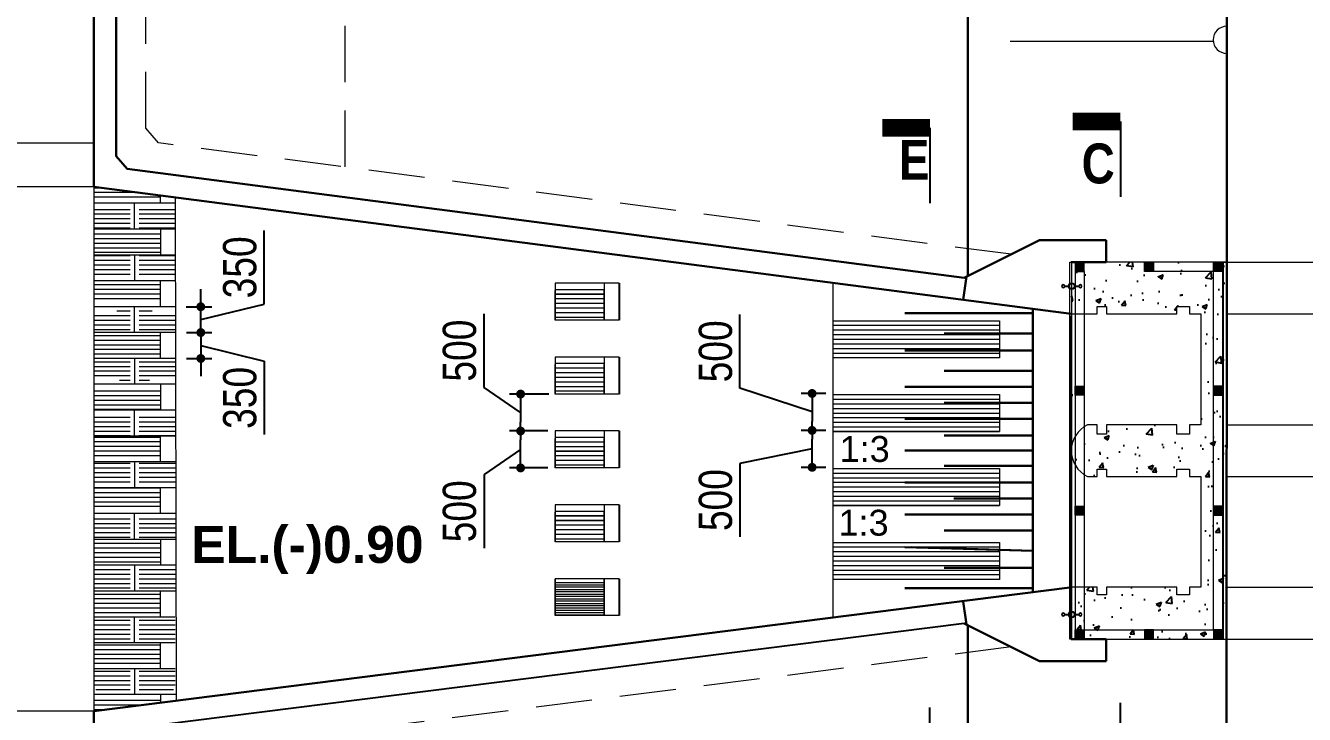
# Model space of a CAD drawing. Extents: x -358915 to 1258323, y -1667244 to -305611.
# Drawn here: x 155213 to 172511, y -1459079 to -1449755 of the extents above; entities that cross this region are included whole.
import ezdxf

# ---------------------------------------------------------------- set-up
doc = ezdxf.new("R2010")
doc.units = 0
doc.header["$LTSCALE"] = 300
doc.header["$MEASUREMENT"] = 0
for name, pattern in [('DASHED', [0.75, 0.5, -0.25]), ('DASHED2', [9.525, 6.35, -3.175]), ('DASHEDX2', [38.1, 25.4, -12.7])]:
    doc.linetypes.add(name, pattern=pattern)
doc.layers.get('0').update_dxf_attribs({"linetype": 'CONTINUOUS'})
doc.layers.get('DEFPOINTS').update_dxf_attribs({"linetype": 'CONTINUOUS'})
for name, color, linetype, lineweight in [('Dim', 7, 'CONTINUOUS', 9), ('Dimension', 8, 'CONTINUOUS', 18), ('Grid Line_Outer', 7, 'CONTINUOUS', 5), ('line2', 3, 'CONTINUOUS', 30), ('Railing', 8, 'CONTINUOUS', 0), ('Ralling', 5, 'CONTINUOUS', 18), ('slop', 8, 'CONTINUOUS', 9)]:
    doc.layers.add(name, color=color, linetype=linetype, lineweight=lineweight)
for name, color, linetype in [('DOTTED', 240, 'DASHED2'), ('HATCH-1', 8, 'CONTINUOUS'), ('LINE', 7, 'CONTINUOUS'), ('P1', 7, 'CONTINUOUS'), ('Slope', 8, 'CONTINUOUS'), ('TEXT', 10, 'CONTINUOUS')]:
    doc.layers.add(name, color=color, linetype=linetype)
doc.styles.add('1-2', font='arial.ttf')
doc.styles.add('DIM', font='isocp3.shx')
doc.styles.add('SH-T2', font='arial.ttf', dxfattribs={"width": 0.8})
doc.styles.add('text', font='ARIALN.TTF', dxfattribs={"height": 1.6})
doc.dimstyles.new('dim_240', dxfattribs={"dimtxt": 480, "dimasz": 480, "dimexe": 300, "dimexo": 200, "dimgap": 200, "dimtad": 1, "dimdec": 0, "dimzin": 0, "dimdsep": 46, "dimtxsty": 'DIM', "dimcen": 350, "dimclrd": 5, "dimclre": 5, "dimclrt": 7, "dimadec": 0, "dimazin": 0, "dimtfac": 1, "dimtdec": 0, "dimtmove": 0, "dimatfit": 3, "dimfxl": 20, "dimtolj": 1, "dimtzin": 0, "dimarcsym": 0})
pattern_1 = [(180, (-174072.786, -1518324.596), (-1e-14, -62.5), [])]
pattern_2 = [(180, (-174072.786, -1518305.596), (-1e-14, -62.5), [])]

# ---------------------------------------------------------------- blocks, each defined once
blk = doc.blocks.new('DS-3')
at = {"layer": 'Dim'}
h = blk.add_hatch(dxfattribs=at)
h.set_pattern_fill('ANSI31', color=8, scale=1000)
h.set_pattern_definition([(45, (-368944.44, -33694.11), (-88.388348, 88.388348), [])])
h.paths.add_polyline_path([(8700, 2700), (7800, 2700), (7800, 2000), (8700, 2000)])
h.paths.add_polyline_path([(7800, -2700), (8700, -2700), (8700, -2000), (7800, -2000)])
edge = h.paths.add_edge_path()
edge.add_line((8700, 0), (8700, 200))
edge.add_line((8700, 200), (7650, 200))
edge.add_arc((7591, 0), 208, -73.8048, 73.5759, ccw=False)
edge.add_line((7649, -200), (8701, -200))
edge.add_line((8701, -200), (8700, 0))
at = {"layer": 'HATCH-1', "ltscale": 2}
h = blk.add_hatch(dxfattribs=at)
h.set_pattern_fill('AR-CONC', color=8, scale=100, style=0)
h.paths.add_polyline_path([(7305, 2000), (7305, 2100), (7430, 2100), (7430, 2000), (7780, 2000), (7780, 2700), (5980, 2700), (5980, -2700), (7780, -2700), (7780, -2000), (6805, -2000), (6805, -2100), (6680, -2100), (6680, -2000), (6330, -2000), (6330, -200), (6680, -200), (6680, -100), (6805, -100), (6805, -200), (7630, -200, 0.748974), (7630, 200), (7430, 200), (7430, 100), (7305, 100), (7305, 200), (6330, 200), (6330, 2000)])
h = blk.add_hatch(dxfattribs=at)
h.set_pattern_fill('AR-CONC', color=8, scale=100, style=0)
h.paths.add_polyline_path([(-1245, 2503), (-1245, 2550), (-2120, 2550), (-2120, 2270, -0.419078), (-2071, 2232), (-2020, 2232, -8.877711), (-2020, 2222), (-2020, 2222, 8.877711), (-2020, 2232), (-2071, 2232), (-2071, 2222), (-2020, 2222, 8.882239), (-2020, 2232), (-2020, 2232, -8.877711), (-2020, 2222), (-2071, 2222, -0.419005), (-2120, 2184), (-2120, 1850), (-1770, 1850), (-1770, 1951), (-1645, 1951), (-1645, 1850), (-1245, 1850)])
h.paths.add_polyline_path([(-2016, 2227, 1), (-1982, 2227, 1)], flags=16)
h.paths.add_polyline_path([(-2020, 2222), (-2020, 2222, 8.867447), (-2020, 2232), (-2020, 2232), (-2020, 2232), (-2071, 2232), (-2071, 2232), (-2020, 2232, -8.867446)], flags=16)
h.paths.add_polyline_path([(-895, 2503), (-895, 2550), (-1245, 2550), (-1245, 2503), (-1245, 1850), (-895, 1850)])
h.paths.add_polyline_path([(-20, 2550), (-895, 2550), (-895, 2503), (-895, 1850), (-695, 1850), (-695, 1951), (-520, 1951), (-520, 1850), (-370, 1850), (-370, 350), (-520, 350), (-520, 224), (-695, 224), (-695, 350), (-895, 350), (-895, -350), (-695, -350), (-695, -249), (-695, -249), (-520, -249), (-520, -350), (-370, -350), (-370, -1850), (-520, -1850), (-520, -1950), (-695, -1950), (-695, -1850), (-895, -1850), (-895, -2550), (-20, -2550)])
h.paths.add_polyline_path([(-895, 350), (-1245, 350), (-1245, -350), (-895, -350)])
h.paths.add_polyline_path([(-1245, 350), (-1645, 350), (-1645, 223), (-1770, 223), (-1770, 350), (-1902, 350, 0.620862), (-1903, -350), (-1770, -350), (-1770, -249), (-1770, -249), (-1645, -249), (-1645, -350), (-1245, -350)])
h.paths.add_polyline_path([(-1245, -1850), (-1645, -1850), (-1645, -1950), (-1770, -1950), (-1770, -1850), (-2120, -1850), (-2120, -2174, -0.418968), (-2071, -2213), (-2020, -2213, -8.857815), (-2020, -2223), (-2020, -2223, 8.867447), (-2020, -2213), (-2020, -2213, -8.867447), (-2020, -2223), (-2020, -2223, 8.872577), (-2020, -2213), (-2071, -2213), (-2071, -2223), (-2020, -2223, 8.877711), (-2020, -2213), (-2020, -2213, -8.862934), (-2020, -2223), (-2020, -2223, 8.872576), (-2020, -2213), (-2020, -2213, -8.872577), (-2020, -2223), (-2071, -2223, -0.41897), (-2120, -2261), (-2120, -2550), (-1245, -2550)])
h.paths.add_polyline_path([(-2016, -2218, -1), (-1982, -2218, -1)], flags=16)
h.paths.add_polyline_path([(-895, -1850), (-1245, -1850), (-1245, -2550), (-895, -2550)])
at = {"color": 1, "elevation": 0}
for points in [[(7800, -2700), (7780, -2700), (7780, 2700), (7800, 2700)], [(-2120, -2550), (-2140, -2550), (-2140, 2550), (-2120, 2550)]]:
    blk.add_lwpolyline(points, close=True, dxfattribs=at)
at = {"lineweight": 18, "elevation": 0}
blk.add_lwpolyline([(-2120, -1850), (-2120, -2550), (-20, -2550), (-20, 2550), (-2120, 2550), (-2120, 1850), (-1770, 1850), (-1770, 1951), (-1645, 1951), (-1645, 1850), (-695, 1850), (-695, 1951), (-520, 1951), (-520, 1850), (-370, 1850), (-370, 350), (-520, 350), (-520, 224), (-695, 224), (-695, 350), (-1645, 350), (-1645, 223), (-1770, 223), (-1770, 350), (-1902, 350, 0.620862), (-1903, -350), (-1770, -350), (-1770, -249), (-1645, -249), (-1645, -350), (-695, -350), (-695, -249), (-520, -249), (-520, -350), (-370, -350), (-370, -1850), (-520, -1850), (-520, -1950), (-695, -1950), (-695, -1850), (-1645, -1850), (-1645, -1950), (-1770, -1950), (-1770, -1850), (-2120, -1850)], format="xyb", dxfattribs=at)
at = {"color": 7, "elevation": 0}
blk.add_lwpolyline([(-2120, 2550), (-2120, -2550)], dxfattribs=at)
at = {"layer": 'Dim', "color": 0, "linetype": 'DASHED2', "lineweight": 18, "ltscale": 700}
for p, q in [((8700, 2700, 0), (7800, 2700, 0)), ((8700, 2700, 0), (8700, 2000, 0)), ((8700, 2000, 0), (7800, 2000, 0)), ((8700, 200, 0), (7650, 200, 0)), ((7649, -200, 0), (8701, -200, 0)), ((8700, -2000, 0), (7800, -2000, 0)), ((8700, -2700, 0), (8700, -2000, 0)), ((8700, -2700, 0), (7800, -2700, 0))]:
    blk.add_line(p, q, dxfattribs=at)
at = {"layer": 'Dim', "color": 16, "linetype": 'Continuous'}
blk.add_line((1576, -2548, 0), (1576, -2548, 0), dxfattribs=at)
at = {"layer": 'Dim', "lineweight": 18, "ltscale": 500, "elevation": 0}
for points in [[(7685, 2395), (7735, 2395)], [(7685, 2395), (7735, 2395)], [(7685, 2395), (7735, 2395)], [(7685, 2395), (7735, 2395)], [(7685, 2385), (7735, 2385)], [(7685, 2385), (7735, 2385)], [(7685, 2385), (7735, 2385)], [(7685, 2385), (7735, 2385)], [(7822, 2395), (7872, 2395)], [(7822, 2395), (7872, 2395)], [(7822, 2395), (7872, 2395)], [(7822, 2395), (7872, 2395)], [(7822, 2385), (7872, 2385)], [(7822, 2385), (7872, 2385)], [(7822, 2385), (7872, 2385)], [(7822, 2385), (7872, 2385)], [(-2207, 2232), (-2158, 2232)], [(-2207, 2232), (-2158, 2232)], [(-2207, 2232), (-2158, 2232)], [(-2207, 2232), (-2158, 2232)], [(-2207, 2222), (-2158, 2222)], [(-2207, 2222), (-2158, 2222)], [(-2207, 2222), (-2158, 2222)], [(-2207, 2222), (-2158, 2222)], [(-2071, 2232), (-2020, 2232)], [(-2071, 2232), (-2020, 2232)], [(-2071, 2232), (-2020, 2232)], [(-2071, 2232), (-2020, 2232)], [(-2071, 2222), (-2020, 2222)], [(-2071, 2222), (-2020, 2222)], [(-2071, 2222), (-2020, 2222)], [(-2071, 2222), (-2020, 2222)], [(-2207, -2213), (-2158, -2213)], [(-2207, -2213), (-2158, -2213)], [(-2207, -2213), (-2158, -2213)], [(-2207, -2213), (-2158, -2213)], [(-2207, -2223), (-2158, -2223)], [(-2207, -2223), (-2158, -2223)], [(-2207, -2223), (-2158, -2223)], [(-2207, -2223), (-2158, -2223)], [(-2071, -2213), (-2020, -2213)], [(-2071, -2213), (-2020, -2213)], [(-2071, -2213), (-2020, -2213)], [(-2071, -2213), (-2020, -2213)], [(-2071, -2223), (-2020, -2223)], [(-2071, -2223), (-2020, -2223)], [(-2071, -2223), (-2020, -2223)], [(-2071, -2223), (-2020, -2223)], [(7685, -2398), (7735, -2398)], [(7685, -2398), (7735, -2398)], [(7685, -2398), (7735, -2398)], [(7685, -2398), (7735, -2398)], [(7685, -2408), (7735, -2408)], [(7685, -2408), (7735, -2408)], [(7685, -2408), (7735, -2408)], [(7685, -2408), (7735, -2408)], [(7822, -2398), (7872, -2398)], [(7822, -2398), (7872, -2398)], [(7822, -2398), (7872, -2398)], [(7822, -2398), (7872, -2398)], [(7822, -2408), (7872, -2408)], [(7822, -2408), (7872, -2408)], [(7822, -2408), (7872, -2408)], [(7822, -2408), (7872, -2408)]]:
    blk.add_lwpolyline(points, dxfattribs=at)
at = {"layer": 'Dim', "color": 0, "linetype": 'DASHED2', "lineweight": 18, "ltscale": 700, "elevation": 0}
blk.add_lwpolyline([(8700, 200), (8701, -200)], dxfattribs=at)
at = {"layer": 'Dim', "lineweight": 18, "ltscale": 500}
for centre, radius in [((7780, 2389, 0), 43.7), ((7780, 2389, 0), 43.7), ((7780, 2389, 0), 43.7), ((7780, 2389, 0), 43.7), ((7780, 2389, 0), 34.7), ((-2114, 2227, 0), 43.7), ((-2114, 2227, 0), 43.7), ((-2114, 2227, 0), 43.7), ((-2114, 2227, 0), 43.7), ((-2114, 2227, 0), 33.9), ((-2114, 2227, 0), 33.9), ((-2114, 2227, 0), 33.9), ((-2114, 2227, 0), 33.9), ((7663, 2390, 0), 17.1), ((7663, 2390, 0), 17.1), ((7663, 2390, 0), 17.1), ((7663, 2390, 0), 17.1), ((7894, 2390, 0), 17.1), ((7894, 2390, 0), 17.1), ((7894, 2390, 0), 17.1), ((7894, 2390, 0), 17.1), ((-2229, 2227, 0), 17.1), ((-2229, 2227, 0), 17.1), ((-2229, 2227, 0), 17.1), ((-2229, 2227, 0), 17.1), ((-1999, 2227, 0), 17.1), ((-2229, -2218, 0), 17.1), ((-2229, -2218, 0), 17.1), ((-2229, -2218, 0), 17.1), ((-2229, -2218, 0), 17.1), ((-2114, -2218, 0), 43.7), ((-2114, -2218, 0), 43.7), ((-2114, -2218, 0), 43.7), ((-2114, -2218, 0), 43.7), ((-2114, -2218, 0), 33.9), ((-2114, -2218, 0), 33.9), ((-2114, -2218, 0), 33.9), ((-2114, -2218, 0), 33.9), ((-1999, -2218, 0), 17.1), ((7663, -2403, 0), 17.1), ((7663, -2403, 0), 17.1), ((7663, -2403, 0), 17.1), ((7663, -2403, 0), 17.1), ((7780, -2401, 0), 43.7), ((7780, -2401, 0), 43.7), ((7780, -2401, 0), 43.7), ((7780, -2401, 0), 43.7), ((7780, -2401, 0), 34.7), ((7894, -2403, 0), 17.1), ((7894, -2403, 0), 17.1), ((7894, -2403, 0), 17.1), ((7894, -2403, 0), 17.1)]:
    blk.add_circle(centre, radius, dxfattribs=at)
for centre, start, end in [((-2229, 2227, 0), 12.861, 347.139), ((-2229, 2227, 0), 12.861, 347.139), ((-2229, 2227, 0), 12.861, 347.139), ((-2229, 2227, 0), 12.861, 347.139), ((-1999, 2227, 0), 192.861, 167.139), ((-1999, 2227, 0), 192.861, 167.139), ((-1999, 2227, 0), 192.861, 167.139), ((-1999, 2227, 0), 192.861, 167.139), ((7663, 2390, 0), 12.861, 347.139), ((7663, 2390, 0), 12.861, 347.139), ((7663, 2390, 0), 12.861, 347.139), ((7663, 2390, 0), 12.861, 347.139), ((7894, 2390, 0), 192.861, 167.139), ((7894, 2390, 0), 192.861, 167.139), ((7894, 2390, 0), 192.861, 167.139), ((7894, 2390, 0), 192.861, 167.139), ((-2229, -2218, 0), 12.861, 347.139), ((-2229, -2218, 0), 12.861, 347.139), ((-2229, -2218, 0), 12.861, 347.139), ((-2229, -2218, 0), 12.861, 347.139), ((-1999, -2218, 0), 192.861, 167.139), ((-1999, -2218, 0), 192.861, 167.139), ((-1999, -2218, 0), 192.861, 167.139), ((-1999, -2218, 0), 192.861, 167.139), ((7663, -2403, 0), 12.861, 347.139), ((7663, -2403, 0), 12.861, 347.139), ((7663, -2403, 0), 12.861, 347.139), ((7663, -2403, 0), 12.861, 347.139), ((7894, -2403, 0), 192.861, 167.139), ((7894, -2403, 0), 192.861, 167.139), ((7894, -2403, 0), 192.861, 167.139), ((7894, -2403, 0), 192.861, 167.139)]:
    blk.add_arc(centre, 22, start, end, dxfattribs=at)
at = {"layer": 'LINE', "lineweight": 18}
for p, q in [((-1770, 1850, 0), (-1770, 1951, 0)), ((-1770, -350, 0), (-1770, -249, 0)), ((-1770, -249, 0), (-1645, -249, 0)), ((-1645, -249, 0), (-1645, -350, 0)), ((-695, -350, 0), (-695, -249, 0)), ((-695, -249, 0), (-520, -249, 0)), ((-520, -249, 0), (-520, -350, 0))]:
    blk.add_line(p, q, dxfattribs=at)
at = {"layer": 'LINE', "color": 8, "linetype": 'DASHED', "lineweight": 18, "ltscale": 600000}
for p, q in [((-20, 350, 0), (5980, 350, 0)), ((-20, -350, 0), (5978, -350, 0))]:
    blk.add_line(p, q, dxfattribs=at)
at = {"layer": 'LINE', "lineweight": 18, "ltscale": 2, "elevation": 0}
for points in [[(5980, 2700), (7780, 2700)], [(5980, 2700), (5980, -2700)], [(7780, 2700), (7780, 2000)], [(7305, 2100), (7430, 2100)], [(7305, 2100), (7305, 2000)], [(7430, 2100), (7430, 2000)], [(6330, 2000), (7305, 2000)], [(6330, 2000), (6330, 200)], [(7430, 2000), (7780, 2000)], [(6330, 200), (7305, 200)], [(7305, 100), (7305, 200)], [(7430, 200), (7630, 200)], [(7430, 100), (7430, 200)], [(7305, 100), (7430, 100)], [(6680, -100), (6805, -100)], [(6680, -200), (6680, -100)], [(6805, -200), (6805, -100)], [(7780, 0), (7780, 0)], [(6330, -200), (6680, -200)], [(6330, -200), (6330, -2000)], [(6805, -200), (7630, -200)], [(6330, -2000), (6680, -2000)], [(6680, -2000), (6680, -2100)], [(6805, -2000), (7780, -2000)], [(6805, -2000), (6805, -2100)], [(7780, -2000), (7780, -2700)], [(6680, -2100), (6805, -2100)], [(5980, -2700), (7780, -2700)]]:
    blk.add_lwpolyline(points, dxfattribs=at)
at = {"layer": 'LINE', "color": 8, "linetype": 'DASHED', "lineweight": 18, "ltscale": 600000, "elevation": 0}
for points in [[(-20, 1850), (5980, 1850)], [(-20, -1850), (5980, -1850)]]:
    blk.add_lwpolyline(points, dxfattribs=at)
at = {"layer": 'LINE', "lineweight": 18, "ltscale": 2}
blk.add_arc((7571, 0, 0), 208, 286.2767, 73.7233, dxfattribs=at)
at = {"layer": 'Ralling', "color": 7, "lineweight": 18, "ltscale": 150}
for p, q in [((-170, 2550, 0), (5680, 2550, 0)), ((-20, -2550, 0), (5680, -2550, 0))]:
    blk.add_line(p, q, dxfattribs=at)
at = {"layer": 'Ralling', "color": 7, "lineweight": 18, "ltscale": 150, "elevation": 0}
for points in [[(5980, 2700), (5680, 2550)], [(5980, -2700), (5680, -2550)]]:
    blk.add_lwpolyline(points, dxfattribs=at)
blk = doc.blocks.new('_Dot')
at = {"color": 0, "linetype": 'ByBlock', "lineweight": -2}
blk.add_line((-0.5, 0), (-1, 0), dxfattribs=at)
at = {"color": 0, "linetype": 'ByBlock', "const_width": 0.5}
blk.add_lwpolyline([(-0.25, 0, 1), (0.25, 0, 1)], format="xyb", close=True, dxfattribs=at)
blk = doc.blocks.new('*D190')
at = {"layer": 'DEFPOINTS', "color": 0, "transparency": 16777216}
for p in [(157286, -1453561), (157583, -1453561), (157288, -1453911)]:
    blk.add_point(p, dxfattribs=at)
at = {"layer": 'Dim', "color": 5, "lineweight": -2, "transparency": 16777216}
for p, q in [((158442, -1453525), (158442, -1452531)), ((157583, -1453441), (157583, -1453321)), ((157386, -1453561), (157733, -1453561)), ((157583, -1453736), (158442, -1453525)), ((157583, -1453911), (157583, -1453561)), ((157583, -1453911), (157583, -1453561)), ((157388, -1453911), (157733, -1453911)), ((157583, -1454031), (157583, -1454151))]:
    blk.add_line(p, q, dxfattribs=at)
at = {"layer": 'Dim', "color": 5, "lineweight": -2, "transparency": 16777216, "xscale": 120, "yscale": 120, "zscale": 120}
for p, rotation in [((157583, -1453561), 270), ((157583, -1453911), 90)]:
    blk.add_blockref('_Dot', p, dxfattribs=dict(at, rotation=rotation))
at = {"layer": 'Dim', "color": 7, "transparency": 16777216, "insert": (158112, -1453028), "char_height": 450, "attachment_point": 5, "rotation": 90, "style": 'SH-T2'}
blk.add_mtext('\\A1;350', dxfattribs=at)
blk = doc.blocks.new('*D191')
at = {"layer": 'DEFPOINTS', "color": 0, "transparency": 16777216}
for p in [(165852, -1455235), (166139, -1455235), (166139, -1455735)]:
    blk.add_point(p, dxfattribs=at)
at = {"layer": 'Dim', "color": 5, "lineweight": -2, "transparency": 16777216}
for p, q in [((166039, -1455235), (165702, -1455235)), ((165852, -1455485), (164876, -1455681)), ((165852, -1455615), (165852, -1455355)), ((164876, -1455681), (164876, -1456675)), ((166039, -1455735), (165702, -1455735))]:
    blk.add_line(p, q, dxfattribs=at)
at = {"layer": 'Dim', "color": 5, "lineweight": -2, "transparency": 16777216, "xscale": 120, "yscale": 120, "zscale": 120}
for p, rotation in [((165852, -1455235), 90), ((165852, -1455735), 270)]:
    blk.add_blockref('_Dot', p, dxfattribs=dict(at, rotation=rotation))
at = {"layer": 'Dim', "color": 7, "transparency": 16777216, "insert": (164547, -1456178), "char_height": 450, "attachment_point": 5, "rotation": 90, "style": 'SH-T2'}
blk.add_mtext('\\A1;500', dxfattribs=at)
blk = doc.blocks.new('*D197')
at = {"layer": 'DEFPOINTS', "color": 0, "transparency": 16777216}
for p in [(162390, -1454743), (161909, -1455243), (162377, -1455243)]:
    blk.add_point(p, dxfattribs=at)
at = {"layer": 'Dim', "color": 5, "lineweight": -2, "transparency": 16777216}
for p, q in [((161414, -1454652), (161414, -1453658)), ((161909, -1454993), (161414, -1454652)), ((162290, -1454743), (161759, -1454743)), ((161909, -1454863), (161909, -1455123)), ((162277, -1455243), (161759, -1455243))]:
    blk.add_line(p, q, dxfattribs=at)
at = {"layer": 'Dim', "color": 5, "lineweight": -2, "transparency": 16777216, "xscale": 120, "yscale": 120, "zscale": 120}
for p, rotation in [((161909, -1454743), 90), ((161909, -1455243), 270)]:
    blk.add_blockref('_Dot', p, dxfattribs=dict(at, rotation=rotation))
at = {"layer": 'Dim', "color": 7, "transparency": 16777216, "insert": (161084, -1454155), "char_height": 450, "attachment_point": 5, "rotation": 90, "style": 'SH-T2'}
blk.add_mtext('\\A1;500', dxfattribs=at)
blk = doc.blocks.new('*D198')
at = {"layer": 'DEFPOINTS', "color": 0, "transparency": 16777216}
for p in [(166139, -1454735), (165852, -1455235), (166139, -1455235)]:
    blk.add_point(p, dxfattribs=at)
at = {"layer": 'Dim', "color": 5, "lineweight": -2, "transparency": 16777216}
for p, q in [((164876, -1454662), (164876, -1453668)), ((165852, -1454985), (164876, -1454662)), ((166039, -1454735), (165702, -1454735)), ((165852, -1454855), (165852, -1455115)), ((166039, -1455235), (165702, -1455235))]:
    blk.add_line(p, q, dxfattribs=at)
at = {"layer": 'Dim', "color": 5, "lineweight": -2, "transparency": 16777216, "xscale": 120, "yscale": 120, "zscale": 120}
for p, rotation in [((165852, -1454735), 90), ((165852, -1455235), 270)]:
    blk.add_blockref('_Dot', p, dxfattribs=dict(at, rotation=rotation))
at = {"layer": 'Dim', "color": 7, "transparency": 16777216, "insert": (164547, -1454165), "char_height": 450, "attachment_point": 5, "rotation": 90, "style": 'SH-T2'}
blk.add_mtext('\\A1;500', dxfattribs=at)
blk = doc.blocks.new('*D199')
at = {"layer": 'DEFPOINTS', "color": 0, "transparency": 16777216}
for p in [(157288, -1453911), (157288, -1454261), (157583, -1454261)]:
    blk.add_point(p, dxfattribs=at)
at = {"layer": 'Dim', "color": 5, "lineweight": -2, "transparency": 16777216}
for p, q in [((157583, -1453791), (157583, -1453671)), ((157388, -1453911), (157733, -1453911)), ((157583, -1453911), (157583, -1454261)), ((157583, -1453911), (157583, -1454261)), ((157583, -1454086), (158442, -1454298)), ((157388, -1454261), (157733, -1454261)), ((157583, -1454381), (157583, -1454501)), ((158442, -1454298), (158442, -1455292))]:
    blk.add_line(p, q, dxfattribs=at)
at = {"layer": 'Dim', "color": 5, "lineweight": -2, "transparency": 16777216, "xscale": 120, "yscale": 120, "zscale": 120}
for p, rotation in [((157583, -1453911), 270), ((157583, -1454261), 90)]:
    blk.add_blockref('_Dot', p, dxfattribs=dict(at, rotation=rotation))
at = {"layer": 'Dim', "color": 7, "transparency": 16777216, "insert": (158112, -1454795), "char_height": 450, "attachment_point": 5, "rotation": 90, "style": 'SH-T2'}
blk.add_mtext('\\A1;350', dxfattribs=at)
blk = doc.blocks.new('RL 1')
at = {"layer": 'slop'}
for points in [[(125, 175), (0, 175), (0, 50), (125, 50)], [(1062, 175), (938, 175), (938, 50), (1062, 50)], [(2000, 175), (1875, 175), (1875, 50), (2000, 50)], [(125, -1500), (0, -1500), (0, -1625), (125, -1625)], [(2000, -1500), (1875, -1500), (1875, -1625), (2000, -1625)], [(125, -3125), (0, -3125), (0, -3250), (125, -3250)], [(2000, -3125), (1875, -3125), (1875, -3250), (2000, -3250)], [(125, -4800), (0, -4800), (0, -4925), (125, -4925)], [(1062, -4800), (938, -4800), (938, -4925), (1062, -4925)], [(2000, -4800), (1875, -4800), (1875, -4925), (2000, -4925)]]:
    blk.add_hatch(color=15, dxfattribs=at).paths.add_polyline_path(points)
at = {"layer": 'Dim', "ltscale": 500}
blk.add_lwpolyline([(0, -4925), (2000, -4925), (2000, 175), (0, 175)], close=True, dxfattribs=at)
blk.add_lwpolyline([(125, 50), (125, -4800), (1875, -4800), (1875, 50), (938, 50)], dxfattribs=at)
at = {"layer": 'P1', "color": 8, "linetype": 'DASHED', "ltscale": 800000}
blk.add_line((2000, 175), (2000, -4924), dxfattribs=at)
at = {"layer": 'Railing', "ltscale": 500}
for points in [[(0, 50), (125, 50), (125, 175), (0, 175)], [(1062, 50), (938, 50), (938, 175), (1062, 175)], [(2000, 50), (1875, 50), (1875, 175), (2000, 175)], [(0, -1500), (125, -1500), (125, -1625), (0, -1625)], [(2000, -1500), (1875, -1500), (1875, -1625), (2000, -1625)], [(0, -3125), (125, -3125), (125, -3250), (0, -3250)], [(2000, -3125), (1875, -3125), (1875, -3250), (2000, -3250)], [(0, -4800), (125, -4800), (125, -4925), (0, -4925)], [(1062, -4800), (938, -4800), (938, -4925), (1062, -4925)], [(2000, -4800), (1875, -4800), (1875, -4925), (2000, -4925)]]:
    blk.add_lwpolyline(points, close=True, dxfattribs=at)
blk = doc.blocks.new('sec')
at = {"layer": 'TEXT', "color": 5, "const_width": 200}
blk.add_lwpolyline([(0, 0), (0, 537)], dxfattribs=at)
at = {"layer": 'TEXT', "color": 5}
blk.add_lwpolyline([(0, 0), (-848, 0)], dxfattribs=at)
blk = doc.blocks.new('*D1370')
at = {"layer": 'DEFPOINTS', "color": 0, "transparency": 16777216}
for p in [(161909, -1455243), (162377, -1455243), (162377, -1455743)]:
    blk.add_point(p, dxfattribs=at)
at = {"layer": 'Dim', "color": 5, "lineweight": -2, "transparency": 16777216}
for p, q in [((162277, -1455243), (161759, -1455243)), ((161909, -1455493), (161414, -1455833)), ((161909, -1455623), (161909, -1455363)), ((161414, -1455833), (161414, -1456827)), ((162277, -1455743), (161759, -1455743))]:
    blk.add_line(p, q, dxfattribs=at)
at = {"layer": 'Dim', "color": 5, "lineweight": -2, "transparency": 16777216, "xscale": 120, "yscale": 120, "zscale": 120}
for p, rotation in [((161909, -1455243), 90), ((161909, -1455743), 270)]:
    blk.add_blockref('_Dot', p, dxfattribs=dict(at, rotation=rotation))
at = {"layer": 'Dim', "color": 7, "transparency": 16777216, "insert": (161084, -1456330), "char_height": 450, "attachment_point": 5, "rotation": 90, "style": 'SH-T2'}
blk.add_mtext('\\A1;500', dxfattribs=at)

msp = doc.modelspace()

# ---------------------------------------------------------------- hatches: boundary and pattern name
at = {"layer": 'Dimension', "lineweight": 13, "ltscale": 2}
h = msp.add_hatch(dxfattribs=at)
h.set_pattern_fill('ANSI31', color=14, scale=500, angle=135, style=0)
h.set_pattern_definition(pattern_1)
h.paths.add_polyline_path([(157037.8, -1452054.5), (156137.8, -1451936.1), (156137.8, -1452111.1), (157037.8, -1452111.1)])
h = msp.add_hatch(dxfattribs=at)
h.set_pattern_fill('ANSI31', color=14, scale=500, angle=135, style=0)
h.set_pattern_definition(pattern_2)
h.paths.add_polyline_path([(156137.8, -1452511.1), (156628.4, -1452511.1), (156628.4, -1452211.1), (156137.8, -1452230.1)])
h = msp.add_hatch(dxfattribs=at)
h.set_pattern_fill('ANSI31', color=14, scale=500, angle=135, style=0)
h.set_pattern_definition(pattern_2)
h.paths.add_polyline_path([(157237.8, -1452511.1), (156747.1, -1452511.1), (156747.1, -1452211.1), (157237.8, -1452230.1)])
h = msp.add_hatch(dxfattribs=at)
h.set_pattern_fill('ANSI31', color=14, scale=500, angle=135, style=0)
h.set_pattern_definition(pattern_1)
h.paths.add_polyline_path([(156137.8, -1452861.1), (156137.8, -1452561.1), (157037.8, -1452561.1), (157037.8, -1452861.1)])
h = msp.add_hatch(dxfattribs=at)
h.set_pattern_fill('ANSI31', color=14, scale=500, angle=135, style=0)
h.set_pattern_definition(pattern_2)
h.paths.add_polyline_path([(156137.8, -1452861.1), (156628.4, -1452861.1), (156628.4, -1453161.1), (156137.8, -1453142.1)])
h = msp.add_hatch(dxfattribs=at)
h.set_pattern_fill('ANSI31', color=14, scale=500, angle=135, style=0)
h.set_pattern_definition(pattern_2)
h.paths.add_polyline_path([(157237.8, -1452861.1), (156747.1, -1452861.1), (156747.1, -1453161.1), (157237.8, -1453142.1)])
h = msp.add_hatch(dxfattribs=at)
h.set_pattern_fill('ANSI31', color=14, scale=500, angle=135, style=0)
h.set_pattern_definition(pattern_1)
h.paths.add_polyline_path([(156137.8, -1453211.1), (156137.8, -1453511.1), (157037.8, -1453511.1), (157037.8, -1453211.1)])
h = msp.add_hatch(dxfattribs=at)
h.set_pattern_fill('ANSI31', color=14, scale=500, angle=135, style=0)
h.set_pattern_definition([(180, (-398.36, 1173.574), (-1e-14, -62.5), [])])
h.paths.add_polyline_path([(163039.2, -1453722.1), (162390.3, -1453722.1), (162390.3, -1453272.1), (163040.3, -1453272.1)])
h = msp.add_hatch(dxfattribs=at)
h.set_pattern_fill('ANSI31', color=14, scale=500, angle=135, style=0)
h.set_pattern_definition([(180, (-398.36, 236.36), (-1e-14, -62.5), [])])
h.paths.add_polyline_path([(163039.2, -1453759.3), (162390.3, -1453759.3), (162390.3, -1453309.3), (163040.3, -1453309.3)])
h = msp.add_hatch(dxfattribs=at)
h.set_pattern_fill('ANSI31', color=14, scale=500, angle=135, style=0)
h.set_pattern_definition(pattern_2)
h.paths.add_polyline_path([(156137.8, -1453911.1), (156628.4, -1453911.1), (156628.4, -1453611.1), (156137.8, -1453630.1)])
h = msp.add_hatch(dxfattribs=at)
h.set_pattern_fill('ANSI31', color=14, scale=500, angle=135, style=0)
h.set_pattern_definition(pattern_2)
h.paths.add_polyline_path([(157237.8, -1453911.1), (156747.1, -1453911.1), (156747.1, -1453611.1), (157237.8, -1453630.1)])
h = msp.add_hatch(dxfattribs=at)
h.set_pattern_fill('ANSI31', color=14, scale=500, angle=135, style=0)
h.paths.add_polyline_path([(166138.6, -1453750.7), (166138.6, -1454250.7), (168388.8, -1454250.7), (168388.8, -1453750.7)])
h.paths.add_polyline_path([(166138.6, -1454750.7), (166138.6, -1455250.7), (168388.8, -1455250.7), (168388.8, -1454750.7)])
h.paths.add_polyline_path([(166138.6, -1455751), (166138.6, -1456251), (168388.8, -1456251), (168388.8, -1455751)])
h.paths.add_polyline_path([(166138.6, -1456751), (166138.6, -1457251), (168388.8, -1457251), (168388.8, -1456751)])
h = msp.add_hatch(dxfattribs=at)
h.set_pattern_fill('ANSI31', color=14, scale=500, angle=135, style=0)
h.set_pattern_definition(pattern_1)
h.paths.add_polyline_path([(156137.8, -1453911.1), (156137.8, -1454211.1), (157037.8, -1454211.1), (157037.8, -1453911.1)])
h = msp.add_hatch(dxfattribs=at)
h.set_pattern_fill('ANSI31', color=14, scale=500, angle=135, style=0)
h.set_pattern_definition(pattern_2)
h.paths.add_polyline_path([(156137.8, -1454261.1), (156628.4, -1454261.1), (156628.4, -1454561.1), (156137.8, -1454542.1)])
h = msp.add_hatch(dxfattribs=at)
h.set_pattern_fill('ANSI31', color=14, scale=500, angle=135, style=0)
h.set_pattern_definition(pattern_2)
h.paths.add_polyline_path([(157237.8, -1454261.1), (156747.1, -1454261.1), (156747.1, -1454561.1), (157237.8, -1454542.1)])
h = msp.add_hatch(dxfattribs=at)
h.set_pattern_fill('ANSI31', color=14, scale=500, angle=135, style=0)
h.set_pattern_definition([(180, (-398.36, -763.64), (-1e-14, -62.5), [])])
h.paths.add_polyline_path([(163039.2, -1454759.3), (162390.3, -1454759.3), (162390.3, -1454309.3), (163040.3, -1454309.3)])
h = msp.add_hatch(dxfattribs=at)
h.set_pattern_fill('ANSI31', color=14, scale=500, angle=135, style=0)
h.set_pattern_definition(pattern_1)
h.paths.add_polyline_path([(156137.8, -1454961.1), (156137.8, -1454661.1), (157037.8, -1454661.1), (157037.8, -1454961.1)])
h = msp.add_hatch(dxfattribs=at)
h.set_pattern_fill('ANSI31', color=14, scale=500, angle=135, style=0)
h.set_pattern_definition(pattern_2)
h.paths.add_polyline_path([(156137.8, -1455311.1), (156628.4, -1455311.1), (156628.4, -1455011.1), (156137.8, -1455030.1)])
h = msp.add_hatch(dxfattribs=at)
h.set_pattern_fill('ANSI31', color=14, scale=500, angle=135, style=0)
h.set_pattern_definition(pattern_2)
h.paths.add_polyline_path([(157237.8, -1455311.1), (156747.1, -1455311.1), (156747.1, -1455011.1), (157237.8, -1455030.1)])
h = msp.add_hatch(dxfattribs=at)
h.set_pattern_fill('ANSI31', color=14, scale=500, angle=135, style=0)
h.set_pattern_definition(pattern_1)
h.paths.add_polyline_path([(156137.8, -1455311.1), (156137.8, -1455611.1), (157037.8, -1455611.1), (157037.8, -1455311.1)])
h = msp.add_hatch(dxfattribs=at)
h.set_pattern_fill('ANSI31', color=14, scale=500, angle=135, style=0)
h.set_pattern_definition([(180, (-398.36, -826.426), (-1e-14, -62.5), [])])
h.paths.add_polyline_path([(163039.2, -1455722.1), (162390.3, -1455722.1), (162390.3, -1455272.1), (163040.3, -1455272.1)])
h = msp.add_hatch(dxfattribs=at)
h.set_pattern_fill('ANSI31', color=14, scale=500, angle=135, style=0)
h.set_pattern_definition([(180, (-398.36, -1763.64), (-1e-14, -62.5), [])])
h.paths.add_polyline_path([(163039.2, -1455759.3), (162390.3, -1455759.3), (162390.3, -1455309.3), (163040.3, -1455309.3)])
h = msp.add_hatch(dxfattribs=at)
h.set_pattern_fill('ANSI31', color=14, scale=500, angle=135, style=0)
h.set_pattern_definition(pattern_2)
h.paths.add_polyline_path([(156137.8, -1455661.1), (156628.4, -1455661.1), (156628.4, -1455961.1), (156137.8, -1455942.1)])
h = msp.add_hatch(dxfattribs=at)
h.set_pattern_fill('ANSI31', color=14, scale=500, angle=135, style=0)
h.set_pattern_definition(pattern_2)
h.paths.add_polyline_path([(157237.8, -1455661.1), (156747.1, -1455661.1), (156747.1, -1455961.1), (157237.8, -1455942.1)])
h = msp.add_hatch(dxfattribs=at)
h.set_pattern_fill('ANSI31', color=14, scale=500, angle=135, style=0)
h.set_pattern_definition(pattern_1)
h.paths.add_polyline_path([(156137.8, -1456011.1), (156137.8, -1456311.1), (157037.8, -1456311.1), (157037.8, -1456011.1)])
h = msp.add_hatch(dxfattribs=at)
h.set_pattern_fill('ANSI31', color=14, scale=500, angle=135, style=0)
h.set_pattern_definition([(180, (-398.36, -952.797), (-1e-14, -62.5), [])])
h.paths.add_polyline_path([(163039.2, -1456748.4), (162390.3, -1456748.4), (162390.3, -1456298.4), (163040.3, -1456298.4)])
h = msp.add_hatch(dxfattribs=at)
h.set_pattern_fill('ANSI31', color=14, scale=500, angle=135, style=0)
h.set_pattern_definition([(180, (-398.36, -2763.64), (-1e-14, -62.5), [])])
h.paths.add_polyline_path([(163039.2, -1456759.3), (162390.3, -1456759.3), (162390.3, -1456309.3), (163040.3, -1456309.3)])
h = msp.add_hatch(dxfattribs=at)
h.set_pattern_fill('ANSI31', color=14, scale=500, angle=135, style=0)
h.set_pattern_definition(pattern_2)
h.paths.add_polyline_path([(156137.8, -1456711.1), (156628.4, -1456711.1), (156628.4, -1456411.1), (156137.8, -1456430.1)])
h = msp.add_hatch(dxfattribs=at)
h.set_pattern_fill('ANSI31', color=14, scale=500, angle=135, style=0)
h.set_pattern_definition(pattern_2)
h.paths.add_polyline_path([(157237.8, -1456711.1), (156747.1, -1456711.1), (156747.1, -1456411.1), (157237.8, -1456430.1)])
h = msp.add_hatch(dxfattribs=at)
h.set_pattern_fill('ANSI31', color=14, scale=500, angle=135, style=0)
h.set_pattern_definition(pattern_1)
h.paths.add_polyline_path([(156137.8, -1457061.1), (156137.8, -1456761.1), (157037.8, -1456761.1), (157037.8, -1457061.1)])
h = msp.add_hatch(dxfattribs=at)
h.set_pattern_fill('ANSI31', color=14, scale=500, angle=135, style=0)
h.set_pattern_definition(pattern_2)
h.paths.add_polyline_path([(156137.8, -1457061.1), (156628.4, -1457061.1), (156628.4, -1457411.1), (156137.8, -1457411.1)])
h = msp.add_hatch(dxfattribs=at)
h.set_pattern_fill('ANSI31', color=14, scale=500, angle=135, style=0)
h.set_pattern_definition(pattern_2)
h.paths.add_polyline_path([(157237.8, -1457061.1), (156747.1, -1457061.1), (156747.1, -1457411.1), (157237.8, -1457411.1)])
h = msp.add_hatch(dxfattribs=at)
h.set_pattern_fill('ANSI31', color=14, scale=500, angle=135, style=0)
h.set_pattern_definition([(180, (-398.36, -1041.65), (-1e-14, -62.5), [])])
h.paths.add_polyline_path([(163039.2, -1457737), (162390.3, -1457737), (162390.3, -1457287), (163040.3, -1457287)])
h = msp.add_hatch(dxfattribs=at)
h.set_pattern_fill('ANSI31', color=14, scale=500, angle=135, style=0)
h.set_pattern_definition([(180, (-398.36, -3763.323), (-1e-14, -62.5), [])])
h.paths.add_polyline_path([(163039.2, -1457759), (162390.3, -1457759), (162390.3, -1457309), (163040.3, -1457309)])
h = msp.add_hatch(dxfattribs=at)
h.set_pattern_fill('ANSI31', color=14, scale=500, angle=135, style=0)
h.set_pattern_definition(pattern_1)
h.paths.add_polyline_path([(156137.8, -1457411.1), (156137.8, -1457711.1), (157037.8, -1457711.1), (157037.8, -1457411.1)])
h = msp.add_hatch(dxfattribs=at)
h.set_pattern_fill('ANSI31', color=14, scale=500, angle=135, style=0)
h.set_pattern_definition(pattern_2)
h.paths.add_polyline_path([(156137.8, -1458111.1), (156628.4, -1458111.1), (156628.4, -1457761.1), (156137.8, -1457761.1)])
h = msp.add_hatch(dxfattribs=at)
h.set_pattern_fill('ANSI31', color=14, scale=500, angle=135, style=0)
h.set_pattern_definition(pattern_2)
h.paths.add_polyline_path([(157237.8, -1458111.1), (156747.1, -1458111.1), (156747.1, -1457761.1), (157237.8, -1457761.1)])
h = msp.add_hatch(dxfattribs=at)
h.set_pattern_fill('ANSI31', color=14, scale=500, angle=135, style=0)
h.set_pattern_definition(pattern_1)
h.paths.add_polyline_path([(156137.8, -1458111.1), (156137.8, -1458411.1), (157037.8, -1458411.1), (157037.8, -1458111.1)])
h = msp.add_hatch(dxfattribs=at)
h.set_pattern_fill('ANSI31', color=14, scale=500, angle=135, style=0)
h.set_pattern_definition(pattern_2)
h.paths.add_polyline_path([(156137.8, -1458461.1), (156628.4, -1458461.1), (156628.4, -1458761.1), (156137.8, -1458742.1)])
h = msp.add_hatch(dxfattribs=at)
h.set_pattern_fill('ANSI31', color=14, scale=500, angle=135, style=0)
h.set_pattern_definition(pattern_2)
h.paths.add_polyline_path([(157237.8, -1458461.1), (156747.1, -1458461.1), (156747.1, -1458761.1), (157237.8, -1458742.1)])
h = msp.add_hatch(dxfattribs=at)
h.set_pattern_fill('ANSI31', color=14, scale=500, angle=135, style=0)
h.set_pattern_definition(pattern_1)
h.paths.add_polyline_path([(156137.8, -1459036.1), (157037.8, -1458917.5), (157037.8, -1458861.1), (156137.8, -1458861.1)])

# ---------------------------------------------------------------- linework, layer by layer
at = {"color": 3}
msp.add_lwpolyline([(169338.6, -1453684.2), (169338.4, -1457359.2)], dxfattribs=at)
at = {"layer": 'Dimension', "color": 0, "lineweight": 30, "ltscale": 2}
for p, q in [((167956.2, -1443137.6, 0), (167956.2, -1453132.5)), ((168928.4, -1452659.1, 0), (167910.2, -1453168.1, 0)), ((169828.4, -1452659.1, 0), (168928.4, -1452659.1, 0)), ((169828.4, -1452959.1, 0), (169828.4, -1452659.1, 0)), ((169358.4, -1452959, 0), (169828.4, -1452959.1, 0)), ((168838.6, -1453591.9), (168838.6, -1457426.2)), ((169358.4, -1457359.1, 0), (169358.4, -1458059.1, 0)), ((168928.4, -1458359.1, 0), (167910.2, -1457850, 0)), ((169358.4, -1458059.1, 0), (169828.4, -1458059.1, 0)), ((169828.4, -1458059.1, 0), (169828.4, -1458359.1, 0)), ((169828.4, -1458359.1, 0), (168928.4, -1458359.1, 0))]:
    msp.add_line(p, q, dxfattribs=at)
at = {"layer": 'Dimension', "color": 5, "lineweight": 13, "ltscale": 2}
msp.add_line((171278.9, -1449970.9), (168531.1, -1449970.9), dxfattribs=at)
at = {"layer": 'Dimension', "color": 0, "lineweight": 13, "ltscale": 2}
for p, q in [((156137.8, -1451936.1), (149138, -1451936.1)), ((156137.8, -1451936.1), (156137.8, -1459036.1)), ((157237.8, -1452098.1), (157248.8, -1458889.7, 0)), ((163240.3, -1453242.7), (162376.9, -1453242.7)), ((162376.9, -1453242.7), (162376.9, -1453742.7)), ((163240.3, -1453242.7), (162390.3, -1453242.7)), ((163039.2, -1453242.7), (163039.2, -1453742.7)), ((163240.3, -1453242.7), (163240.3, -1453742.7)), ((166138.6, -1457765.7), (166138.6, -1453239.5)), ((162376.9, -1453742.7), (162376.9, -1453342.7)), ((163039.2, -1453742.7), (163039.2, -1453342.7)), ((163240.3, -1453742.7), (163240.3, -1453342.7)), ((163240.3, -1453742.7), (162376.9, -1453742.7)), ((163240.3, -1453742.7), (162390.3, -1453742.7)), ((163240.3, -1454242.7), (162376.9, -1454242.7)), ((162376.9, -1454242.7), (162376.9, -1454742.7)), ((163039.2, -1454242.7), (163039.2, -1454742.7)), ((163240.3, -1454242.7), (163240.3, -1454742.7)), ((162376.9, -1454742.7), (162376.9, -1454342.7)), ((163039.2, -1454742.7), (163039.2, -1454342.7)), ((163240.3, -1454742.7), (163240.3, -1454342.7)), ((163240.3, -1454742.7), (162376.9, -1454742.7)), ((163240.3, -1454742.7), (162390.3, -1454742.7)), ((163240.3, -1455242.7), (162376.9, -1455242.7)), ((162376.9, -1455242.7), (162376.9, -1455742.7)), ((163240.3, -1455242.7), (162390.3, -1455242.7)), ((163039.2, -1455242.7), (163039.2, -1455742.7)), ((163240.3, -1455242.7), (163240.3, -1455742.7)), ((162376.9, -1455742.7), (162376.9, -1455342.7)), ((163039.2, -1455742.7), (163039.2, -1455342.7)), ((163240.3, -1455742.7), (163240.3, -1455342.7)), ((163240.3, -1455742.7), (162376.9, -1455742.7)), ((163240.3, -1455742.7), (162390.3, -1455742.7)), ((162376.9, -1456242.7), (162376.9, -1456692.7)), ((163240.3, -1456242.7), (162376.9, -1456242.7)), ((162376.9, -1456242.7), (162376.9, -1456742.7)), ((162376.9, -1456742.7), (162376.9, -1456342.7)), ((163240.3, -1456242.7), (162390.3, -1456242.7)), ((163240.3, -1456242.7), (162390.3, -1456242.7)), ((163039.2, -1456242.7), (163039.2, -1456692.7)), ((163039.2, -1456242.7), (163039.2, -1456742.7)), ((163039.2, -1456742.7), (163039.2, -1456342.7)), ((163240.3, -1456242.7), (163240.3, -1456692.7)), ((163240.3, -1456242.7), (163240.3, -1456742.7)), ((163240.3, -1456742.7), (163240.3, -1456342.7)), ((163240.3, -1456742.7), (162376.9, -1456742.7)), ((163240.3, -1456742.7), (162390.3, -1456742.7)), ((162376.9, -1457692.4), (162376.9, -1457242.4)), ((162376.9, -1457242.4), (162376.9, -1457692.4)), ((162376.9, -1457242.4), (162376.9, -1457742.4)), ((163240.3, -1457242.4), (162376.9, -1457242.4)), ((162376.9, -1457242.4), (162376.9, -1457742.4)), ((162376.9, -1457742.4), (162376.9, -1457342.4)), ((163240.3, -1457242.4), (162390.3, -1457242.4)), ((163240.3, -1457242.4), (162390.3, -1457242.4)), ((163240.3, -1457242.4), (162390.3, -1457242.4)), ((163039.2, -1457692.4), (163039.2, -1457242.4)), ((163039.2, -1457242.4), (163039.2, -1457692.4)), ((163039.2, -1457242.4), (163039.2, -1457742.4)), ((163039.2, -1457742.4), (163039.2, -1457342.4)), ((163240.3, -1457692.4), (163240.3, -1457242.4)), ((163240.3, -1457242.4), (163240.3, -1457692.4)), ((163240.3, -1457242.4), (163240.3, -1457742.4)), ((163240.3, -1457742.4), (163240.3, -1457342.4)), ((163240.3, -1457742.4), (162376.9, -1457742.4)), ((163240.3, -1457742.4), (162390.3, -1457742.4)), ((156137.8, -1459036.1), (148838, -1459036.1))]:
    msp.add_line(p, q, dxfattribs=at)
at = {"layer": 'Dimension', "color": 8, "lineweight": 13, "ltscale": 2}
for p, q in [((157237.8, -1452161.1), (156137.8, -1452161.1)), ((156687.8, -1452511.1), (156687.8, -1452161.1)), ((157037.8, -1452161.1), (157037.8, -1452054.5)), ((157237.8, -1452511.1), (156137.8, -1452511.1)), ((157037.8, -1452511.1), (157037.8, -1452861.1)), ((157237.8, -1452861.1), (156137.8, -1452861.1)), ((156687.8, -1452861.1), (156687.8, -1453211.1)), ((157237.8, -1453211.1), (156137.8, -1453211.1)), ((157037.8, -1453561.1), (157037.8, -1453211.1)), ((157237.8, -1453561.1), (156137.8, -1453561.1)), ((156687.8, -1453911.1), (156687.8, -1453561.1)), ((157237.8, -1453911.1), (156137.8, -1453911.1)), ((157037.8, -1454261.1), (157037.8, -1453911.1)), ((157237.8, -1454261.1), (156137.8, -1454261.1)), ((156687.8, -1454261.1), (156687.8, -1454611.1)), ((157237.8, -1454611.1), (156137.8, -1454611.1)), ((157037.8, -1454611.1), (157037.8, -1454961.1)), ((157237.8, -1454961.1), (156137.8, -1454961.1)), ((156687.8, -1455311.1), (156687.8, -1454961.1)), ((157237.8, -1455311.1), (156137.8, -1455311.1)), ((157037.8, -1455661.1), (157037.8, -1455311.1)), ((157237.8, -1455661.1), (156137.8, -1455661.1)), ((156687.8, -1455661.1), (156687.8, -1456011.1)), ((157237.8, -1456011.1), (156137.8, -1456011.1)), ((157037.8, -1456361.1), (157037.8, -1456011.1)), ((157237.8, -1456361.1), (156137.8, -1456361.1)), ((156687.8, -1456711.1), (156687.8, -1456361.1)), ((157237.8, -1456711.1), (156137.8, -1456711.1)), ((157037.8, -1456711.1), (157037.8, -1457061.1)), ((157237.8, -1457061.1), (156137.8, -1457061.1)), ((156687.8, -1457061.1), (156687.8, -1457411.1)), ((157237.8, -1457411.1), (156137.8, -1457411.1)), ((157037.8, -1457761.1), (157037.8, -1457411.1)), ((157237.8, -1457761.1), (156137.8, -1457761.1)), ((156687.8, -1458111.1), (156687.8, -1457761.1)), ((157237.8, -1458111.1), (156137.8, -1458111.1)), ((157037.8, -1458461.1), (157037.8, -1458111.1)), ((157237.8, -1458461.1), (156137.8, -1458461.1)), ((156687.8, -1458461.1), (156687.8, -1458811.1)), ((157248.7, -1458811.1), (156137.8, -1458811.1)), ((157037.8, -1458811.1), (157037.8, -1458917.5))]:
    msp.add_line(p, q, dxfattribs=at)
at = {"layer": 'Dimension', "color": 0, "lineweight": 30, "ltscale": 2, "elevation": 0}
for points in [[(169358.4, -1453659.1), (156137.8, -1451936.1), (156137.8, -1443135.1)], [(169358.4, -1453659.1), (156137.8, -1451936.1), (156137.8, -1443135.1)], [(167910.2, -1453168.1), (156586.5, -1451692.6), (156437.8, -1451523), (156437.8, -1443135.5)], [(169338.4, -1457359.2), (156137.8, -1459036.1), (156137.8, -1467836.6)]]:
    msp.add_lwpolyline(points, dxfattribs=at)
at = {"layer": 'Dimension', "color": 0, "lineweight": 30, "ltscale": 2}
for points in [[(167938.6, -1453154), (167897.4, -1453466.8)], [(167938.6, -1457864.2), (167897.1, -1457549.1)], [(167956.2, -1457864.2), (167956.2, -1467828.7)]]:
    msp.add_lwpolyline(points, dxfattribs=at)
at = {"layer": 'Dimension', "color": 0, "lineweight": 13, "ltscale": 2}
for points in [[(166138.6, -1453750.7), (168388.8, -1453750.7), (168388.8, -1454250.7), (166138.6, -1454250.7)], [(166138.6, -1454750.7), (168388.8, -1454750.7), (168388.8, -1455250.7), (166138.6, -1455250.7)], [(166138.6, -1454750.7), (168388.8, -1454750.7), (168388.8, -1455250.7), (166138.6, -1455250.7)], [(166138.6, -1455751), (168388.8, -1455751), (168388.8, -1456251), (166138.6, -1456251)], [(166138.6, -1456751), (168388.8, -1456751), (168388.8, -1457251), (166138.6, -1457251)]]:
    msp.add_lwpolyline(points, dxfattribs=at)
at = {"layer": 'Dimension', "color": 5, "lineweight": 13, "ltscale": 2}
msp.add_arc((171460.8, -1449948.6), 183.3, 90, 270, dxfattribs=at)
at = {"layer": 'DOTTED', "color": 4, "linetype": 'DASHEDX2', "lineweight": 20, "ltscale": 0.1, "elevation": 0}
for points in [[(168543.4, -1452851.6), (157011.5, -1451342.1), (156837.8, -1451144.8), (156837.8, -1443135.5)], [(159537.8, -1451665.2), (159537.8, -1443136.5)], [(168543.4, -1458166.6), (157011.5, -1459630), (156837.8, -1459827.4), (156837.8, -1467836.6)]]:
    msp.add_lwpolyline(points, dxfattribs=at)
at = {"layer": 'Grid Line_Outer', "ltscale": 2}
msp.add_lwpolyline([(154138, -1451342.6), (156137.8, -1451342.6)], dxfattribs=at)
at = {"layer": 'LINE', "color": 3, "ltscale": 0.5}
for p, q in [((163240.3, -1453242.7), (163240.3, -1453742.7)), ((163240.3, -1454242.7), (163240.3, -1454742.7)), ((163240.3, -1454242.7), (163240.3, -1454742.7)), ((163240.3, -1455242.7), (163240.3, -1455742.7)), ((163240.3, -1456242.7), (163240.3, -1456742.7)), ((163240.3, -1457242.4), (163240.3, -1457742.4))]:
    msp.add_line(p, q, dxfattribs=at)
at = {"layer": 'line2', "color": 3}
msp.add_lwpolyline([(171462.2, -1435056.5), (171457.8, -1475915.5)], dxfattribs=at)
at = {"layer": 'line2', "color": 14}
for points in [[(168838.6, -1453648.8), (167104.8, -1453648.8)], [(168838.6, -1453648.8), (167639.1, -1453648.8)], [(168838.6, -1453925.5), (167639.1, -1453925.5)], [(168838.6, -1454152.5), (167104.8, -1454152.5)], [(168838.6, -1454427.2), (167639.1, -1454427.2)], [(168838.6, -1454427.2), (168315.6, -1454427.2)], [(168838.6, -1454643.6), (167104.8, -1454643.6)], [(168838.6, -1454860), (167639.1, -1454860)], [(168838.6, -1455076.4), (167104.8, -1455076.4)], [(168838.6, -1455076.4), (167651.8, -1455076.4)], [(168838.6, -1455305.9), (167639.1, -1455305.9)], [(168838.6, -1455509.2), (167104.8, -1455509.2)], [(167836.5, -1455509.2), (168838.6, -1455509.2)], [(168838.6, -1455712.5), (167639.1, -1455712.5)], [(168838.6, -1455942), (167104.8, -1455942)], [(168838.6, -1455942), (167381.4, -1455942)], [(168838.6, -1456158.5), (167770.2, -1456158.5)], [(168838.6, -1456374.9), (167104.8, -1456374.9)], [(168838.6, -1456374.9), (167639.1, -1456374.9)], [(168838.6, -1456591.3), (167639.1, -1456591.3)], [(168838.6, -1456591.3), (168838.6, -1456591.3)], [(168838.6, -1456865.9), (167104.8, -1456815.9)], [(168838.6, -1456865.9), (167196.3, -1456815.9)], [(168838.6, -1457092.9), (167639.1, -1457092.9)], [(168838.6, -1457369.6), (167104.8, -1457369.6)], [(168838.6, -1457369.6), (167639.1, -1457369.6)]]:
    msp.add_lwpolyline(points, dxfattribs=at)
at = {"layer": 'line2', "color": 3, "elevation": 0}
msp.add_lwpolyline([(169378.3, -1454759.1), (169358.3, -1454759.1)], dxfattribs=at)
at = {"layer": 'line2', "color": 15}
msp.add_lwpolyline([(168838.6, -1455509.2), (168337.6, -1455509.2)], dxfattribs=at)
at = {"layer": 'Slope', "ltscale": 50, "elevation": 0}
msp.add_lwpolyline([(167910.2, -1457850), (156586.5, -1459279.5), (156437.8, -1459449.1), (156437.8, -1467836.6)], dxfattribs=at)

# ---------------------------------------------------------------- block references
at = {"layer": 'Dim', "color": 7}
msp.add_blockref('DS-3', (171478.5, -1455509, 0), dxfattribs=at)
at = {"layer": 'P1', "color": 4, "linetype": 'DASHED', "ltscale": 500000}
msp.add_blockref('RL 1', (169408.6, -1453134), dxfattribs=at)
at = {"layer": 'slop', "yscale": 1.200000000011642, "zscale": 1.199999999999818, "rotation": 90}
for p, xscale in [((170021.9, -1451054.9, 0), 1.200000000011642), ((167445.6, -1451139.8), 1.200000000011642), ((170021.9, -1459942, 0), -1.200000000011642), ((167445.6, -1460004.8), -1.200000000011642)]:
    msp.add_blockref('sec', p, dxfattribs=dict(at, xscale=xscale))

# ---------------------------------------------------------------- texts
at = {"layer": 'Dimension', "color": 0, "lineweight": 13, "ltscale": 2, "attachment_point": 5, "style": '1-2'}
for s, insert, char_height, width in [('1:3', (166562.5, -1455489.1), 350, 976.664), ('1:3', (166547.6, -1456486.8), 350, 976.664), ('{\\fArial|b1|i0|c0|p34;\\C6;EL.(-)0.90}', (159024.2, -1456853.8, 0), 500, 2854.923)]:
    msp.add_mtext(s, dxfattribs=dict(at, insert=insert, char_height=char_height, width=width))
at = {"layer": 'TEXT', "color": 7, "char_height": 540, "width": 440.719, "attachment_point": 1, "style": 'text'}
for s, insert in [('{\\fArial Narrow|b1|i0|c0|p34;E}', (167027, -1451303.3)), ('{\\fArial Narrow|b1|i0|c0|p34;C}', (169498.4, -1451351.4, 0))]:
    msp.add_mtext(s, dxfattribs=dict(at, insert=insert))

# ---------------------------------------------------------------- dimensions: what is measured, and where the dimension line sits
at = {"layer": 'Dim', "color": 1}
for base, p1, p2, angle, picture, middle in [((157582.9, -1453561.1), (157288.4, -1453911.1), (157285.7, -1453561.1), 90, '*D190', (158441.6, -1453424.5)), ((157582.9, -1454261.1), (157288.4, -1453911.1), (157288.4, -1454261.1), 270, '*D199', (158441.6, -1454397.6)), ((161909.1, -1455242.7), (162390.3, -1454742.7), (162376.9, -1455242.7), 90, '*D197', (161413.9, -1454552.2)), ((165852.2, -1455234.7), (166138.6, -1454734.7), (166138.6, -1455234.7), 90, '*D198', (164876.4, -1454562.5)), ((161909.1, -1455242.7), (162376.9, -1455742.7), (162376.9, -1455242.7), 270, '*D1370', (161413.9, -1455933.2)), ((165852.2, -1455234.7), (166138.6, -1455734.7), (166138.6, -1455234.7), 270, '*D191', (164876.4, -1455781))]:
    dim = msp.add_linear_dim(base=base, p1=p1, p2=p2, angle=angle, dimstyle='dim_240', override={"dimtxt": 450, "dimasz": 120, "dimexe": 150, "dimexo": 100, "dimgap": 100, "dimtxsty": 'SH-T2', "dimblk1": 'Dot', "dimblk2": 'Dot', "dimsah": 1, "dimtmove": 1}, dxfattribs=at)
    dim.commit()
    dim.dimension.update_dxf_attribs({"geometry": picture, "text_midpoint": middle, "dimtype": 160})

doc.saveas('drawing.dxf')
